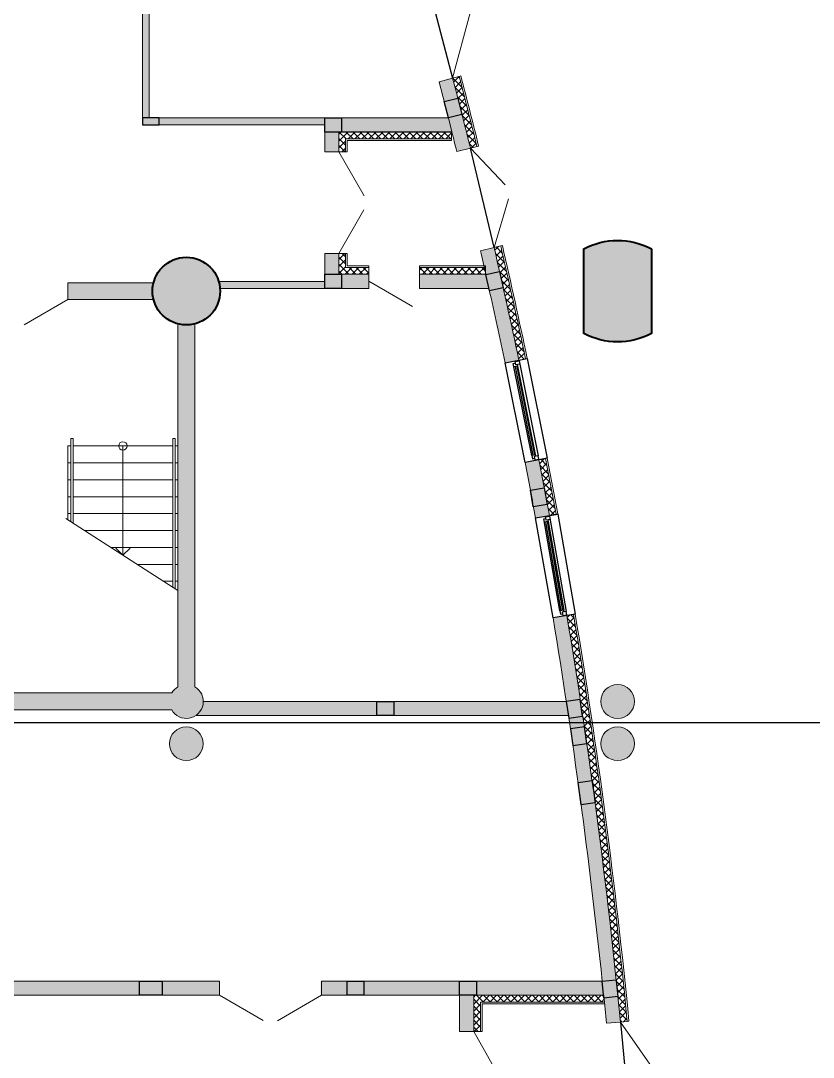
# Model space of a CAD drawing. Header units: millimetres. Extents: x 72919 to 485785, y -53256 to 338519.
# Drawn here: x 392863 to 406921, y 163506 to 181885 of the extents above; entities that cross this region are included whole.
import ezdxf

# ---------------------------------------------------------------- set-up
doc = ezdxf.new("R2010")
doc.units = ezdxf.units.MM
for name, color, linetype, lineweight in [('door', 177, 'Continuous', 9), ('gr', 251, 'Continuous', 40), ('stairs', 4, 'Continuous', 5), ('wall', 5, 'Continuous', 40)]:
    doc.layers.add(name, color=color, linetype=linetype, lineweight=lineweight)

# ---------------------------------------------------------------- blocks, each defined once
blk = doc.blocks.new('цуа323')
at = {"color": 0, "lineweight": 18}
for p, q in [((74877, 1494945), (75037, 1494945)), ((75077, 1494945), (75127, 1494945)), ((74409, 1494645), (75037, 1494645)), ((75077, 1494645), (75127, 1494645)), ((74152, 1492545), (74152, 1494482)), ((73942, 1494345), (75037, 1494345)), ((75077, 1494345), (75127, 1494345)), ((73474, 1494045), (75037, 1494045)), ((75077, 1494045), (75127, 1494045)), ((73176, 1493745), (73226, 1493745)), ((73266, 1493745), (75037, 1493745)), ((75077, 1493745), (75127, 1493745)), ((73176, 1493445), (73226, 1493445)), ((73266, 1493445), (75037, 1493445)), ((75077, 1493445), (75127, 1493445)), ((73176, 1493145), (73226, 1493145)), ((73266, 1493145), (75037, 1493145)), ((75077, 1493145), (75127, 1493145)), ((73176, 1492845), (73226, 1492845)), ((73266, 1492845), (75037, 1492845)), ((75077, 1492845), (75127, 1492845)), ((73176, 1492545), (73226, 1492545)), ((73266, 1492545), (75037, 1492545)), ((75077, 1492545), (75127, 1492545))]:
    blk.add_line(p, q, dxfattribs=at)
at = {"color": 0}
for q in [(74024, 1494355), (74279, 1494355)]:
    blk.add_line((74152, 1494482), q, dxfattribs=at)
at = {"color": 0, "lineweight": 18, "ltscale": 3000}
blk.add_lwpolyline([(73139, 1493829), (75127, 1495105)], dxfattribs=at)
at = {"color": 0, "ltscale": 100000}
for points in [[(75037, 1495047), (75037, 1492415), (75077, 1492415), (75077, 1495073)], [(73176, 1492545), (73176, 1493854)], [(73226, 1493886), (73226, 1492415), (73266, 1492415), (73266, 1493911)], [(73266, 1492415), (73226, 1492415)]]:
    blk.add_lwpolyline(points, dxfattribs=at)
at = {"color": 0, "lineweight": 18}
blk.add_circle((74152, 1492545), 75.5, dxfattribs=at)
blk = doc.blocks.new('Пилон 1')
at = {"layer": 'wall', "lineweight": 9, "ltscale": 400, "true_color": 0x000000}
h = blk.add_hatch(color=18, dxfattribs=at)
h.dxf.hatch_style = 1
edge = h.paths.add_edge_path()
edge.add_line((600, -750), (600, 750))
edge.add_arc((0, -375), 1275, 61.9275, 118.0725)
edge.add_line((-600, 750), (-600, -750))
edge.add_arc((0, 375), 1275, 241.9275, 298.0725)
at = {"layer": 'wall', "color": 0, "ltscale": 400}
blk.add_lwpolyline([(600, -750), (600, 750, 0.25), (-600, 750), (-600, -750, 0.25), (600, -750)], format="xyb", dxfattribs=at)
blk = doc.blocks.new('Колонна ∅1200')
at = {"lineweight": 9, "ltscale": 400, "true_color": 0x000000}
h = blk.add_hatch(color=18, dxfattribs=at)
h.dxf.hatch_style = 1
edge = h.paths.add_edge_path()
edge.add_arc((0, 0), 600, 0, 360)
at = {"color": 18, "ltscale": 400, "true_color": 0x000000}
blk.add_circle((0, 0), 600, dxfattribs=at)
blk = doc.blocks.new('Откосы  по обваловке')
at = {"layer": 'gr', "lineweight": 18, "flags": 128}
blk.add_lwpolyline([(35126.223, 32719.976), (35157.835, 32730.313, 0.175307), (35200.105, 32763.33), (35201.249, 32765.21)], format="xyb", dxfattribs=at)

msp = doc.modelspace()

# ---------------------------------------------------------------- hatches: boundary and pattern name
at = {"ltscale": 500, "true_color": 0x000000}
h = msp.add_hatch(color=18, dxfattribs=at)
h.dxf.hatch_style = 1
h.paths.add_polyline_path([(400690.10735, 180224.33317), (400448.21511, 180161.19132), (400372.44414, 180451.46491), (400614.33638, 180514.60676)])
h = msp.add_hatch(color=18, dxfattribs=at)
h.dxf.hatch_style = 1
h.paths.add_polyline_path([(395320.78058, 180041.19107), (395320.78058, 180166.19107), (395020.78058, 180166.19107), (395020.78058, 180041.19107)])
h = msp.add_hatch(color=18, dxfattribs=at)
h.dxf.hatch_style = 1
h.paths.add_polyline_path([(398255.60745, 179911.19357), (398255.60745, 180161.19107), (398555.60745, 180161.19107), (398555.60745, 179911.19357)])
h = msp.add_hatch(color=18, dxfattribs=at)
h.dxf.hatch_style = 1
h.paths.add_polyline_path([(398255.60745, 177138.56036), (398255.60745, 177388.55786), (398555.60745, 177388.55786), (398555.60745, 177138.56036)])
h = msp.add_hatch(color=18, dxfattribs=at)
h.dxf.hatch_style = 1
h.paths.add_polyline_path([(401419.85633, 177146.99665), (401175.41709, 177094.57327), (401112.5084, 177387.90328), (401356.94764, 177440.32667)])
h = msp.add_hatch(color=18, dxfattribs=at)
h.dxf.hatch_style = 1
h.paths.add_polyline_path([(402201.05798, 173307.71238), (401954.67401, 173265.3604), (401903.85112, 173561.02412), (402150.23509, 173603.3761)])
h = msp.add_hatch(color=18, dxfattribs=at)
h.dxf.hatch_style = 1
edge = h.paths.add_edge_path()
edge.add_arc((403450.43379, 169814.99944), 300, 9, 369)
h = msp.add_hatch(color=18, dxfattribs=at)
h.dxf.hatch_style = 1
h.paths.add_polyline_path([(402583.13961, 169518.04134), (402830.32089, 169553.5336), (402787.68181, 169850.48799), (402540.50053, 169814.99573)])
h = msp.add_hatch(color=18, dxfattribs=at)
h.dxf.hatch_style = 1
h.paths.add_polyline_path([(399481.16377, 169814.90074), (399481.16377, 169564.90324), (399181.16377, 169564.90324), (399181.16377, 169814.90074)])
h = msp.add_hatch(color=18, dxfattribs=at)
h.dxf.hatch_style = 1
edge = h.paths.add_edge_path()
edge.add_arc((395800.43379, 169064.99944), 300, 9, 369)
h = msp.add_hatch(color=18, dxfattribs=at)
h.dxf.hatch_style = 1
h.paths.add_polyline_path([(402656.4628, 169032.60391), (402903.64408, 169068.09617), (402861.005, 169365.05056), (402613.82372, 169329.55829)])
h = msp.add_hatch(color=18, dxfattribs=at)
h.dxf.hatch_style = 1
edge = h.paths.add_edge_path()
edge.add_arc((403450.43379, 169064.99944), 300, 9, 369)
h = msp.add_hatch(color=18, dxfattribs=at)
h.dxf.hatch_style = 1
h.paths.add_polyline_path([(402996.87931, 168411.20888), (403050.87893, 168014.87059), (402803.1675, 167981.12083), (402749.16788, 168377.45912)])
h = msp.add_hatch(color=18, dxfattribs=at)
h.dxf.hatch_style = 1
h.paths.add_polyline_path([(403177.49924, 164855.08292), (403426.12883, 164881.19951), (403457.46904, 164582.84101), (403208.83945, 164556.72443)])
h = msp.add_hatch(color=18, dxfattribs=at)
h.dxf.hatch_style = 1
h.paths.add_polyline_path([(394970.75426, 164855.51582), (395370.75426, 164855.51582), (395370.75426, 164605.51582), (394970.70584, 164605.51582)])
h = msp.add_hatch(color=18, dxfattribs=at)
h.dxf.hatch_style = 1
h.paths.add_polyline_path([(398950.75426, 164855.51457), (398950.75426, 164605.51707), (398650.75426, 164605.51707), (398650.75426, 164855.51457)])
h = msp.add_hatch(color=18, dxfattribs=at)
h.dxf.hatch_style = 1
h.paths.add_polyline_path([(400948.249, 164855.51457), (400948.249, 164605.51707), (400648.249, 164605.51707), (400648.249, 164855.51457)])
at = {"layer": 'wall', "lineweight": 18, "ltscale": 0.007407, "true_color": 0x000000}
h = msp.add_hatch(color=18, dxfattribs=at)
h.dxf.hatch_style = 1
h.paths.add_polyline_path([(395141.64963, 183431.4764), (395141.64963, 180162.40306), (395020.77925, 180162.30211), (395020.77925, 183431.37545)])
h = msp.add_hatch(color=18, dxfattribs=at)
h.dxf.hatch_style = 1
edge = h.paths.add_edge_path()
edge.add_line((400283.29253, 180803.53625), (400525.24726, 180866.44816))
edge.add_line((400525.24726, 180866.44816), (400682.6145, 180246.24523))
edge.add_line((400682.6145, 180246.24523), (400839.98174, 179626.0423))
edge.add_line((400839.98174, 179626.0423), (400596.80219, 179568.00737))
edge.add_arc((295410.43379, 153534.99944), 108360, 13.9010334378, 14.5750316749)
edge = h.paths.add_edge_path()
edge.add_line((401016.95747, 177807.44793), (401260.13707, 177865.48243))
edge.add_arc((295411.02773, 153535.12716), 108609.39248, 11.865111288, 12.9450836745, ccw=False)
edge.add_line((401699.9117, 175866.12087), (401454.82713, 175816.74622))
edge.add_arc((295410.43386, 153534.99946), 108359.99993, 11.8662082204, 12.9439776376)
h.paths.add_polyline_path([(401810.31236, 174052.19805), (402055.79012, 174099.53378), (402241.40093, 173112.44969), (401995.12248, 173069.4238)])
edge = h.paths.add_edge_path()
edge.add_line((402304.89816, 171296.27998), (402551.17661, 171339.30586))
edge.add_arc((295415.05038, 153535.68871), 108605.33287, 5.5984532272, 9.4350521882, ccw=False)
edge.add_line((403502.3395, 164130.79407), (403253.37946, 164108.01551))
edge.add_arc((295410.43379, 153534.99944), 108360, 5.5994331421, 9.433916225)
h = msp.add_hatch(color=18, dxfattribs=at)
h.dxf.hatch_style = 1
h.paths.add_polyline_path([(398255.65793, 180040.32202), (395021.9904, 180040.32202), (395021.88945, 180161.1924), (398255.55698, 180161.1924)])
h = msp.add_hatch(color=18, dxfattribs=at)
h.dxf.hatch_style = 1
h.paths.add_polyline_path([(400448.21511, 180161.19132), (400511.02809, 179912.16123), (398505.60745, 179912.16123), (398505.60745, 179560.02521), (398255.60745, 179560.02521), (398255.60745, 180161.19107)])
h = msp.add_hatch(color=18, dxfattribs=at)
h.dxf.hatch_style = 1
h.paths.add_polyline_path([(398255.60745, 177759.0444), (398505.60745, 177759.0444), (398505.60745, 177389.0052), (398255.60745, 177389.0052)])
h = msp.add_hatch(color=18, dxfattribs=at)
h.dxf.hatch_style = 1
edge = h.paths.add_edge_path()
edge.add_line((393701.33709, 176940.0001), (393701.33709, 177240.0001))
edge.add_line((393701.33709, 177240.0001), (395220.38975, 177240.0001))
edge.add_arc((395801.33709, 177089.99944), 600, -75.522475044, 165.522423555, ccw=False)
edge.add_line((395951.33722, 176509.05198), (395951.33863, 170074.80829))
edge.add_arc((395801.33869, 169815.00063), 300, -149.999987979, 60.00001296, ccw=False)
edge.add_line((395541.5311, 169665.00058), (391301.33709, 169665.0007))
edge.add_line((391301.33709, 169665.0007), (391301.33709, 173640.0001))
edge.add_line((391301.33709, 173640.0001), (391601.33709, 173640.0001))
edge.add_line((391601.33709, 173640.0001), (391601.33709, 169964.99975))
edge.add_line((391601.33709, 169964.99975), (395541.53104, 169965.00058))
edge.add_arc((395801.33869, 169815.00063), 300, 120.000012295, 150.000012021, ccw=False)
edge.add_line((395651.33864, 170074.80822), (395651.33721, 176509.05191))
edge.add_arc((395801.33709, 177089.99944), 600, 194.477447927, 255.522500315, ccw=False)
edge.add_line((395220.38942, 176940.0001), (393701.33709, 176940.0001))
h = msp.add_hatch(color=18, dxfattribs=at)
h.dxf.hatch_style = 1
h.paths.add_polyline_path([(396374.01234, 177266.08932), (396399.36872, 177138.56036), (399035.30403, 177138.38103), (399035.30403, 177389.0052), (398255.60745, 177389.0052), (398255.60745, 177263.56036)])
h = msp.add_hatch(color=18, dxfattribs=at)
h.dxf.hatch_style = 1
h.paths.add_polyline_path([(399935.30403, 177389.98467), (401112.03869, 177389.98467), (401168.61616, 177137.89037), (399935.24612, 177138.17404)])
h = msp.add_hatch(color=18, dxfattribs=at)
h.dxf.hatch_style = 1
edge = h.paths.add_edge_path()
edge.add_arc((395801.33869, 169815.00063), 300, 303.522779872, 359.980921557)
edge.add_line((396101.33868, 169814.90074), (399141.16378, 169814.90074))
edge.add_line((399141.16378, 169814.90074), (399141.16378, 169814.99944))
edge.add_line((399141.16378, 169814.99944), (399521.16378, 169814.99944))
edge.add_line((399521.16378, 169814.99944), (399521.16378, 169814.90074))
edge.add_line((399521.16378, 169814.90074), (402540.50053, 169814.99944))
edge.add_line((402540.50053, 169814.99944), (402578.20816, 169564.90074))
edge.add_line((402578.20816, 169564.90074), (399521.16378, 169564.90074))
edge.add_line((399521.16378, 169564.90074), (399141.16378, 169564.90074))
edge.add_line((399141.16378, 169564.90074), (399141.16378, 169564.90074))
edge.add_line((399141.16378, 169564.90074), (395967.01924, 169564.90074))
h = msp.add_hatch(color=18, dxfattribs=at)
h.dxf.hatch_style = 1
h.paths.add_polyline_path([(396390.75426, 164855.51582), (388025.48125, 164855.51582), (388025.48125, 164605.51582), (396390.75426, 164605.51582)])
h = msp.add_hatch(color=18, dxfattribs=at)
h.dxf.hatch_style = 1
h.paths.add_polyline_path([(403177.47656, 164855.51582), (398184.75426, 164855.51582), (398184.75426, 164605.51582), (403203.445, 164605.51582)])
h = msp.add_hatch(color=18, dxfattribs=at)
h.dxf.hatch_style = 1
h.paths.add_polyline_path([(400898.24857, 164605.56629), (400898.249, 163961.21158), (400648.24987, 163961.11063), (400648.24943, 164605.46534)])

# ---------------------------------------------------------------- linework, layer by layer
at = {"color": 18, "ltscale": 500, "true_color": 0x000000}
for p, q in [((401927.80582, 174177.87736), (401611.81895, 175746.36462)), ((401631.42504, 175750.31446), (401947.41191, 174181.82719)), ((401660.83418, 175756.23921), (401976.82105, 174187.75194)), ((402002.35189, 174162.29264), (401674.51551, 175789.59818)), ((401701.87819, 175856.31613), (402041.56407, 174170.19232)), ((402425.59959, 171418.88163), (402139.91757, 173054.11427)), ((402169.94503, 172998.45143), (402445.30118, 171422.32358)), ((402199.49743, 173003.61436), (402474.85358, 171427.48651)), ((402219.19902, 173007.05631), (402494.55518, 171430.92846)), ((402243.11344, 173102.5974), (402539.1213, 171408.25997))]:
    msp.add_line(p, q, dxfattribs=at)
for points in [[(415650.43379, 180914.99944, 0.4142135624), (336810.43379, 259754.99944), (221610.43379, 259754.99944, 0.4142135624), (142770.43379, 180914.99944), (142770.43379, 104414.99944, 0.4142135624), (221610.43379, 25574.99944), (336810.43379, 25574.99944, 0.4142135624), (415650.43379, 104414.99944)], [(414950.43379, 180914.99944, 0.4142135624), (336810.43379, 259054.99944), (221610.43379, 259054.99944, 0.4142135624), (143470.43379, 180914.99944), (143470.43379, 104414.99944, 0.4142135624), (221610.43379, 26274.99944), (336810.43379, 26274.99944, 0.4142135624), (414950.43379, 104414.99944)]]:
    msp.add_lwpolyline(points, format="xyb", close=True, dxfattribs=at)
msp.add_lwpolyline([(414950.43379, 180914.99944, 0.1839071549), (395168.47746, 232878.43215, 0.1839071549)], format="xyb", dxfattribs=at)
for points in [[(400213.86879, 182037.14166), (400524.89599, 180867.79907)], [(401260.13858, 177865.47613), (400839.98185, 179626.04188)], [(401680.44027, 175760.18904), (401611.81895, 175746.36462), (401599.96944, 175805.18289), (401639.18162, 175813.08256)], [(401713.72769, 175797.49785), (401645.10638, 175783.67343), (401633.25687, 175842.4917), (401701.87819, 175856.31613)], [(401996.42714, 174191.70178), (401927.80582, 174177.87736), (401939.65533, 174119.05908), (401978.86751, 174126.95875)], [(402139.91757, 173054.11427), (402179.32077, 173060.99818)], [(402214.0361, 173036.60871), (402219.19902, 173007.05631), (402150.24343, 172995.00948)], [(402253.43929, 173043.49261), (402184.4837, 173031.44578), (402174.15784, 173090.55057), (402243.11344, 173102.5974)], [(402499.71811, 171401.37607), (402494.55518, 171430.92846), (402425.59959, 171418.88163), (402435.92544, 171359.77684), (402475.32864, 171366.66074)], [(342646.86353, 169439.99944), (416850.70066, 169439.99944)], [(403502.32274, 164131.0196), (403613.6608, 162926.15288)]]:
    msp.add_lwpolyline(points, dxfattribs=at)
for points in [[(400690.10735, 180224.33317), (400448.21511, 180161.19132), (400372.44414, 180451.46491), (400614.33638, 180514.60676)], [(395320.78058, 180041.19107), (395320.78058, 180161.19107), (395020.78058, 180161.19107), (395020.78058, 180041.19107)], [(398255.60745, 179911.19357), (398255.60745, 180161.19107), (398555.60745, 180161.19107), (398555.60745, 179911.19357)], [(398255.60745, 177138.56036), (398255.60745, 177388.55786), (398555.60745, 177388.55786), (398555.60745, 177138.56036)], [(401419.85633, 177146.99665), (401175.41709, 177094.57327), (401112.5084, 177387.90328), (401356.94764, 177440.32667)], [(401454.82713, 175816.74622), (401846.94895, 175895.74294), (402202.43418, 174131.19477), (401810.31236, 174052.19805)], [(402053.41358, 174111.37404), (402041.56407, 174170.19232), (401972.94275, 174156.36789), (401984.79226, 174097.54962)], [(402201.05798, 173307.71238), (401954.67401, 173265.3604), (401903.85112, 173561.02412), (402150.23509, 173603.3761)], [(401995.12248, 173069.4238), (402389.15445, 173138.26284), (402698.93012, 171365.11902), (402304.89816, 171296.27998)], [(402549.44716, 171349.15518), (402539.1213, 171408.25997), (402470.16571, 171396.21314), (402480.49157, 171337.10834)], [(402583.13961, 169518.04134), (402830.32089, 169553.5336), (402787.68181, 169850.48799), (402540.50053, 169814.99573)], [(399481.16377, 169814.90074), (399481.16377, 169564.90324), (399181.16377, 169564.90324), (399181.16377, 169814.90074)], [(402656.4628, 169032.60391), (402903.64408, 169068.09617), (402861.005, 169365.05056), (402613.82372, 169329.55829)], [(402996.87931, 168411.20888), (403050.87893, 168014.87059), (402803.1675, 167981.12083), (402749.16788, 168377.45912)], [(403177.49924, 164855.08292), (403426.12883, 164881.19951), (403457.46904, 164582.84101), (403208.83945, 164556.72443)], [(394970.75426, 164855.51582), (395370.75426, 164855.51582), (395370.75426, 164605.51582), (394970.70584, 164605.51582)], [(398950.75426, 164855.51457), (398950.75426, 164605.51707), (398650.75426, 164605.51707), (398650.75426, 164855.51457)], [(400948.249, 164855.51457), (400948.249, 164605.51707), (400648.249, 164605.51707), (400648.249, 164855.51457)]]:
    msp.add_lwpolyline(points, close=True, dxfattribs=at)
at = {"layer": 'door', "linetype": 'ByBlock', "ltscale": 100}
for p, q in [((400524.89599, 180867.79907), (400837.60393, 182026.33856)), ((400839.98185, 179626.04188), (401458.61741, 178972.36763)), ((398505.60745, 179560.02521), (398956.50876, 178779.04121)), ((401516.91785, 178728.07369), (401260.13712, 177865.48244)), ((398951.27547, 178531.93314), (398505.60745, 177760.01352)), ((393701.33709, 176940.0001), (392921.91422, 176490.0001)), ((397162.67389, 164159.8478), (396390.75426, 164605.51582)), ((398200.76595, 164605.51582), (397419.78196, 164154.61451)), ((403502.32274, 164131.0196), (404190.61446, 163148.03715)), ((400898.249, 163959.99944), (401489.93482, 162916.01291))]:
    msp.add_line(p, q, dxfattribs=at)
at = {"layer": 'door', "ltscale": 100}
msp.add_line((399035.30403, 177269.0052), (399813.02411, 176816.06869), dxfattribs=at)
at = {"layer": 'wall', "color": 18, "lineweight": 18, "ltscale": 0.007407, "true_color": 0x000000, "extrusion": (0, 1, 0)}
for p, q in [((398655.60745, 179560.02521), (398505.60745, 179560.02521)), ((403215.7017, 164485.51582), (401018.249, 164485.51582)), ((401048.249, 163959.99944), (400898.249, 163959.99944))]:
    msp.add_line(p, q, dxfattribs=at)
at = {"layer": 'wall', "color": 18, "lineweight": 18, "ltscale": 0.007407, "true_color": 0x000000}
for p, q in [((398255.60745, 177759.0444), (398255.60745, 177138.56036)), ((398505.60745, 177759.0444), (398255.60745, 177759.0444)), ((398505.60745, 177759.0444), (398505.60745, 177389.0052)), ((402055.39693, 174101.5727), (401810.31236, 174052.19805)), ((402241.40093, 173112.44968), (401995.12248, 173069.4238)), ((396390.75426, 164855.51582), (396390.75426, 164605.51582)), ((395610.621, 164605.51582), (391820.17135, 164605.51582)), ((396390.75426, 164605.51582), (395610.621, 164605.51582)), ((401048.249, 164455.51582), (403218.74479, 164455.51582))]:
    msp.add_line(p, q, dxfattribs=at)
at = {"layer": 'wall', "color": 18, "lineweight": 18, "ltscale": 0.007407, "true_color": 0x000000, "extrusion": (0.999998, -0.001756, 0)}
msp.add_line((399935.56745, 177539.98444), (399935.30403, 177389.98467), dxfattribs=at)
at = {"layer": 'wall', "color": 18, "lineweight": 18, "ltscale": 0.007407, "true_color": 0x000000, "extrusion": (-0.707107, -0.707107, 0)}
for p, q in [((398560.97478, 177389.0052), (398505.60745, 177444.37252)), ((401018.249, 164166.03023), (400898.249, 164286.03023)), ((401018.249, 164042.28655), (400898.249, 164162.28655)), ((400976.79242, 163959.99944), (400898.249, 164038.54286))]:
    msp.add_line(p, q, dxfattribs=at)
at = {"layer": 'wall', "color": 18, "lineweight": 18, "ltscale": 0.007407, "true_color": 0x000000, "extrusion": (1, 0, 0)}
msp.add_line((399035.30403, 177539.0052), (399035.30403, 177389.0052), dxfattribs=at)
at = {"layer": 'wall', "color": 18, "lineweight": 18, "ltscale": 0.007407, "true_color": 0x000000, "extrusion": (0.707107, -0.707107, 0)}
msp.add_line((403161.98492, 164485.51582), (403210.73835, 164534.26925), dxfattribs=at)
at = {"layer": 'wall', "color": 18, "lineweight": 18, "ltscale": 0.007407, "true_color": 0x000000, "extrusion": (0.707107, 0.707107, 0)}
msp.add_line((403206.42381, 164576.47285), (403177.38084, 164605.51582), dxfattribs=at)
at = {"layer": 'wall', "color": 18, "lineweight": 18, "ltscale": 0.007407, "true_color": 0x000000}
for points in [[(395020.78045, 183431.42593), (395020.78045, 181644.50558), (395020.78058, 180041.19107), (398255.60745, 180041.19107)], [(395140.78045, 183431.42593), (395140.78045, 181644.50558), (395140.78057, 180161.19107), (398255.60745, 180161.19107)], [(400593.5546, 180602.38219), (400692.08497, 180700.91256)], [(400776.81447, 180370.40035), (400610.40761, 180536.80721)], [(400644.0509, 180405.39112), (400742.69037, 180504.03059)], [(400669.18158, 180306.77811), (400767.87587, 180405.4724)], [(400694.23378, 180208.08662), (400792.98306, 180306.83591)], [(400448.21511, 180161.19132), (398255.60745, 180161.19109), (398255.60745, 179560.02521), (398505.60745, 179560.02521), (398505.60745, 179911.19112), (400511.27156, 179911.19133)], [(400768.91814, 179911.53993), (400867.8335, 180010.45529)], [(398505.60745, 179751.87191), (398664.92668, 179911.19113)], [(398625.60745, 179675.50257), (398505.60745, 179795.50257)], [(398505.60745, 179628.12823), (398625.60745, 179748.12823)], [(400505.60747, 179791.19133), (398625.60745, 179791.19113)], [(398655.60745, 179761.19113), (400505.60747, 179761.19133)], [(399004.8936, 179791.19117), (398884.89362, 179911.19116)], [(399623.61197, 179791.19123), (399503.61199, 179911.19122)], [(400242.33034, 179791.1913), (400122.33035, 179911.19129)], [(400505.60745, 179911.19133), (400505.60747, 179791.19133)], [(400505.60747, 179761.19133), (400505.60747, 179791.19133)], [(400942.99684, 179709.24323), (400778.3322, 179873.90788)], [(400596.80219, 179568.00737), (400839.98185, 179626.04188)], [(400890.0612, 179638.43519), (400819.39114, 179709.10525)], [(400839.98185, 179626.04188), (400985.58937, 179662.07587)], [(400859.47526, 179630.86598), (400941.97444, 179713.36516)], [(398625.60745, 177698.60358), (398565.16664, 177759.0444)], [(398655.60745, 177539.0052), (398655.60745, 177759.0444)], [(401407.45796, 177759.85787), (401294.04042, 177873.27541)], [(401294.6375, 177714.89818), (401394.82167, 177815.08234)], [(401406.32491, 177899.08499), (401377.08735, 177892.36448)], [(398625.60745, 177571.8599), (398505.60745, 177694.8599)], [(398595.16296, 177478.56071), (398505.60745, 177568.11621)], [(401107.18004, 177537.91287), (399935.56745, 177539.98444)], [(401317.60132, 177614.11831), (401417.84536, 177714.36235)], [(401480.11667, 177439.71179), (401321.09895, 177598.72951)], [(398505.60745, 177400.74187), (398625.60745, 177520.74187)], [(398505.60745, 177389.0052), (399035.30403, 177389.0052), (399035.30403, 177138.38103)], [(398617.61447, 177389.0052), (398737.61447, 177509.0052)], [(398808.46215, 177389.0052), (398688.46215, 177509.0052)], [(398741.35816, 177389.0052), (398861.35816, 177509.0052)], [(398865.10185, 177389.0052), (398993.10185, 177509.0052)], [(399935.30403, 177389.98467), (399935.24612, 177138.17404)], [(399935.30403, 177389.98467), (401112.5084, 177387.90328)], [(399935.30403, 177389.98467), (401112.03869, 177389.98467)], [(400053.12646, 177389.77776), (399935.51022, 177507.394)], [(401107.12736, 177507.91292), (399935.51477, 177509.98449)], [(400293.04922, 177389.34237), (400172.83793, 177509.55366)], [(400417.0106, 177389.12468), (400296.79931, 177509.33597)], [(400540.97198, 177388.90698), (400420.76069, 177509.11828)], [(400664.93336, 177388.68929), (400544.72207, 177508.90058)], [(400788.89475, 177388.47159), (400668.68345, 177508.68289)], [(400912.85613, 177388.2539), (400792.64483, 177508.46519)], [(401036.81751, 177388.03621), (400916.60621, 177508.2475)], [(400967.89656, 177388.15724), (401087.68638, 177507.94706)], [(401091.42332, 177387.94031), (401106.94393, 177403.46092)], [(398255.60745, 177263.56036), (396375.68594, 177263.56036)], [(401431.18378, 177108.98234), (401531.73023, 177209.52879)], [(398255.60745, 177138.56036), (396399.36872, 177138.56036)], [(398255.60745, 177138.56036), (399035.30403, 177138.38103)], [(399935.24612, 177138.17404), (401168.61616, 177137.89037)], [(401476.03689, 176906.34808), (401576.70572, 177007.0169)], [(401498.33859, 176804.90608), (401599.0689, 176905.6364)], [(401520.55683, 176703.38064), (401621.34885, 176804.17266)], [(401690.33338, 176487.03296), (401533.54329, 176643.82305)], [(401564.74237, 176500.0788), (401665.65839, 176600.99483)], [(401724.26157, 176329.36109), (401567.83252, 176485.79013)], [(401608.59226, 176296.44132), (401709.63313, 176397.4822)], [(401791.18787, 176014.94741), (401635.47247, 176170.66281)], [(401652.10527, 176092.46696), (401753.27182, 176193.63351)], [(401796.06846, 175886.32313), (401668.82748, 176013.56411)], [(402202.68304, 174129.97695), (402173.22582, 174124.2961)], [(402108.14465, 173826.14523), (402210.75107, 173928.75165)], [(402255.15432, 173694.82565), (402104.45783, 173845.52215)], [(402127.87312, 173722.13002), (402230.54758, 173824.80448)], [(402283.79404, 173542.44225), (402133.41268, 173692.82361)], [(402147.51322, 173618.02643), (402250.25595, 173720.76916)], [(402312.15757, 173390.33503), (402162.08908, 173540.40353)], [(402167.06477, 173513.83429), (402269.876, 173616.64552)], [(402340.24663, 173238.50229), (402190.48875, 173388.26017)], [(402326.88927, 173128.11596), (402218.61343, 173236.3918)], [(402359.43533, 173134.08023), (402388.94393, 173139.48787)], [(402669.55327, 171358.97731), (402551.17661, 171339.30586)], [(402699.14744, 171363.89518), (402669.55327, 171358.97731)], [(402609.26008, 170986.18112), (402713.78854, 171090.70958)], [(402626.53771, 170879.71506), (402731.14089, 170984.31824)], [(402777.33881, 170697.76743), (402632.54095, 170842.5653)], [(402643.72187, 170773.15554), (402748.40004, 170877.83371)], [(402892.00561, 169964.3822), (402748.56066, 170107.82715)], [(396101.33868, 169814.90074), (399141.16378, 169814.90074), (399521.16378, 169814.90074), (402540.51553, 169814.90074)], [(402578.20816, 169564.90074), (399521.16378, 169564.90074), (399141.16378, 169564.90074), (395967.01924, 169564.90074)], [(402890.12933, 169163.4077), (402995.96476, 169269.24313)], [(402936.81998, 168838.86729), (403042.8944, 168944.94171)], [(388275.48125, 168792.76418), (388275.48125, 164855.51582), (391820.17135, 164855.51582), (392200.17135, 164855.51582), (395610.621, 164855.51582), (395990.621, 164855.51582), (396390.75426, 164855.51582)], [(403083.40508, 168659.28955), (402942.28676, 168800.40787)], [(403103.51327, 168515.43767), (402962.64528, 168656.30566)], [(403162.47967, 168085.24021), (403022.35325, 168225.36663)], [(403027.56356, 168187.14874), (403134.12381, 168293.70899)], [(403042.34294, 168078.18444), (403148.9852, 168184.8267)], [(403181.68637, 167942.28983), (403041.80405, 168082.17215)], [(403057.02329, 167969.1211), (403163.74784, 168075.84566)], [(403200.67062, 167799.56189), (403061.0309, 167939.20161)], [(403071.60435, 167859.95848), (403178.41151, 167966.76564)], [(403237.97642, 167514.76872), (403098.81739, 167653.92775)], [(403114.74958, 167531.87264), (403221.80637, 167638.92943)], [(403256.30023, 167372.70122), (403117.37933, 167511.62213)], [(403274.40614, 167230.85162), (403135.72191, 167369.53585)], [(403143.01241, 167312.6481), (403250.23715, 167419.87284)], [(403292.29527, 167089.21881), (403153.84626, 167227.66782)], [(403309.9687, 166947.80169), (403171.75349, 167086.0169)], [(403327.42753, 166806.59917), (403189.44471, 166944.582)], [(403344.67284, 166665.61017), (403206.92099, 166803.36203)], [(403238.74826, 166542.17814), (403346.57067, 166650.00055)], [(403395.13825, 166243.91371), (403258.07103, 166380.98093)], [(403265.18363, 166321.12614), (403373.17967, 166429.12218)], [(403411.54003, 166103.76824), (403274.69831, 166240.60996)], [(403291.2075, 166099.66264), (403399.37847, 166207.83361)], [(403304.0645, 165988.77596), (403412.32342, 166097.03487)], [(403354.45369, 165544.19039), (403463.06773, 165652.80443)], [(403379.02139, 165321.27072), (403487.815, 165430.06433)], [(403505.61208, 165267.23407), (403370.09562, 165402.75053)], [(403391.14761, 165209.65325), (403500.03152, 165318.53716)], [(403415.08348, 164986.10175), (403524.14901, 165095.16728)], [(400648.249, 164605.51582), (398200.75426, 164605.51582), (398200.75426, 164855.51582), (403177.47656, 164855.51582)], [(403450.19187, 164649.97908), (403559.53242, 164759.31963)], [(400898.249, 164605.51582), (400898.249, 163959.99944), (400648.249, 163959.99944), (400648.249, 164605.51582)], [(400898.249, 164449.16626), (401054.59856, 164605.51582)], [(403203.445, 164605.51582), (400898.249, 164605.51582)], [(401018.249, 164413.51761), (400898.249, 164533.51761)], [(401069.99448, 164485.51582), (400949.99448, 164605.51582)], [(401058.34224, 164485.51582), (401178.34224, 164605.51582)], [(401193.73817, 164485.51582), (401073.73817, 164605.51582)], [(401182.08593, 164485.51582), (401302.08593, 164605.51582)], [(401317.48185, 164485.51582), (401197.48185, 164605.51582)], [(401305.82962, 164485.51582), (401425.82962, 164605.51582)], [(401441.22554, 164485.51582), (401321.22554, 164605.51582)], [(401429.5733, 164485.51582), (401549.5733, 164605.51582)], [(401553.31699, 164485.51582), (401673.31699, 164605.51582)], [(401688.71291, 164485.51582), (401568.71291, 164605.51582)], [(401677.06068, 164485.51582), (401797.06068, 164605.51582)], [(401812.4566, 164485.51582), (401692.4566, 164605.51582)], [(401800.80436, 164485.51582), (401920.80436, 164605.51582)], [(401936.20029, 164485.51582), (401816.20029, 164605.51582)], [(401924.54805, 164485.51582), (402044.54805, 164605.51582)], [(402059.94397, 164485.51582), (401939.94397, 164605.51582)], [(402048.29174, 164485.51582), (402168.29174, 164605.51582)], [(402172.03542, 164485.51582), (402292.03542, 164605.51582)], [(402307.43135, 164485.51582), (402187.43135, 164605.51582)], [(402295.77911, 164485.51582), (402415.77911, 164605.51582)], [(402431.17503, 164485.51582), (402311.17503, 164605.51582)], [(402419.5228, 164485.51582), (402539.5228, 164605.51582)], [(402554.91872, 164485.51582), (402434.91872, 164605.51582)], [(402543.26648, 164485.51582), (402663.26648, 164605.51582)], [(402678.66241, 164485.51582), (402558.66241, 164605.51582)], [(402667.01017, 164485.51582), (402787.01017, 164605.51582)], [(402790.75386, 164485.51582), (402910.75386, 164605.51582)], [(402926.14978, 164485.51582), (402806.14978, 164605.51582)], [(402914.49754, 164485.51582), (403034.49754, 164605.51582)], [(403049.89347, 164485.51582), (402929.89347, 164605.51582)], [(403038.24123, 164485.51582), (403158.24123, 164605.51582)], [(403173.63715, 164485.51582), (403053.63715, 164605.51582)], [(403592.40007, 164437.98396), (403458.16326, 164572.22077)], [(403461.68149, 164537.72501), (403571.11441, 164647.15794)], [(403473.06406, 164425.3639), (403582.58971, 164534.88955)], [(400898.249, 164325.42257), (401018.249, 164445.42257)], [(401018.249, 164289.77392), (400898.249, 164409.77392)], [(400898.249, 164201.67889), (401018.249, 164321.67889)], [(401018.249, 164485.51582), (401018.249, 163959.99944)], [(403606.17103, 164300.46931), (403472.14324, 164434.4971)], [(400898.249, 164077.9352), (401018.249, 164197.9352)], [(400904.05693, 163959.99944), (401018.249, 164074.19151)]]:
    msp.add_lwpolyline(points, dxfattribs=at)
for points in [[(400839.98185, 179626.04188, 0.0029488998), (400524.89599, 180867.79907), (400283.29253, 180803.53625, -0.0015300402)], [(400283.29253, 180803.53625, -0.0015300402), (400448.21511, 180161.19132, -0.0015300402)], [(400511.27156, 179911.19133, -0.0008159881), (400596.80219, 179568.00737)], [(401112.03869, 177389.98467, 0.0009878059), (401016.95747, 177807.44793), (401260.13712, 177865.48244)], [(401699.9117, 175866.12087), (401454.82713, 175816.74622, 0.0031187801), (401168.61616, 177137.89037, 0.0031187801)], [(403177.47656, 164855.51582, 0.0149987655), (402304.89816, 171296.27998), (402551.17661, 171339.30586)], [(402551.17661, 171339.30586, -0.0167406449), (403502.32274, 164131.0196), (403253.37946, 164108.01551, 0.0011535637), (403203.445, 164605.51582, 0.0011535637)]]:
    msp.add_lwpolyline(points, format="xyb", dxfattribs=at)
at = {"layer": 'wall', "color": 18, "lineweight": 18, "ltscale": 0.007407, "true_color": 0x000000, "extrusion": (0.25166, -0.967816, 0), "elevation": -74250.44551}
for points in [[(433271.50281, 0), (433151.50281, 0)], [(433301.50281, 0), (433271.50281, 0)]]:
    msp.add_lwpolyline(points, dxfattribs=at)
at = {"layer": 'wall', "color": 18, "lineweight": 18, "ltscale": 0.007407, "true_color": 0x000000, "extrusion": (-0.707107, -0.707107, 0)}
for points, elevation in [([(155555.206, 0), (155321.85625, 0)], -411108.13647), ([(155406.57036, 0), (155373.24191, 0)], -411195.63647), ([(155703.30446, 0), (155467.33987, 0)], -411020.63647), ([(156144.41944, 0), (155910.32742, 0)], -410758.13647), ([(154744.99557, 0), (154575.28996, 0)], -409008.13647), ([(154832.49556, 0), (154662.78995, 0)], -409095.63647), ([(154919.99554, 0), (154750.28993, 0)], -409183.13647), ([(155094.9955, 0), (154925.28989, 0)], -409358.13647), ([(155182.49548, 0), (155012.78987, 0)], -409445.63647), ([(155269.99547, 0), (155100.28986, 0)], -409533.13647), ([(155357.49545, 0), (155187.78984, 0)], -409620.63647), ([(155532.49541, 0), (155362.7898, 0)], -409795.63647), ([(155619.99539, 0), (155450.28978, 0)], -409883.13647), ([(155794.99536, 0), (155625.28975, 0)], -410058.13647), ([(155969.99532, 0), (155800.28971, 0)], -410233.13647), ([(156057.4953, 0), (155887.78969, 0)], -410320.63647), ([(155992.3254, 0), (155975.28967, 0)], -410408.13647), ([(154899.03488, 0), (154738.89828, 0)], -408833.13647), ([(156654.6995, 0), (156484.99387, 0)], -407520.63647), ([(158155.33828, 0), (158061.37329, 0)], -409095.63647), ([(158558.67306, 0), (158334.3237, 0)], -409270.63647), ([(158696.39831, 0), (158472.5803, 0)], -409183.13647), ([(158833.66854, 0), (158610.37762, 0)], -409095.63647), ([(158970.48695, 0), (158747.71892, 0)], -409008.13647), ([(161359.37138, 0), (161207.07177, 0)], -407433.13647), ([(161488.1626, 0), (161274.59666, 0)], -407345.63647), ([(163741.07051, 0), (163535.11639, 0)], -405770.63647), ([(163862.74538, 0), (163657.18691, 0)], -405683.13647), ([(163984.06744, 0), (163778.90197, 0)], -405595.63647), ([(164225.66115, 0), (164021.27381, 0)], -405420.63647), ([(164345.93677, 0), (164141.93461, 0)], -405333.13647), ([(164465.86751, 0), (164262.24799, 0)], -405245.63647), ([(164585.45529, 0), (164382.21589, 0)], -405158.13647), ([(164823.60963, 0), (164621.12299, 0)], -404983.13647), ([(164942.17995, 0), (164740.06601, 0)], -404895.63647), ([(165060.41485, 0), (164858.67118, 0)], -404808.13647), ([(165178.31615, 0), (164976.94037, 0)], -404720.63647), ([(165295.88568, 0), (165094.87542, 0)], -404633.13647), ([(165413.12524, 0), (165212.47814, 0)], -404545.63647), ([(165530.0366, 0), (165329.75035, 0)], -404458.13647), ([(165646.62153, 0), (165446.69382, 0)], -404370.63647), ([(165994.43507, 0), (165795.56942, 0)], -404108.13647), ([(166109.73154, 0), (165911.21547, 0)], -404020.63647), ([(166567.75513, 0), (166370.61569, 0)], -403670.63647), ([(167912.33573, 0), (167719.12931, 0)], -402620.63647), ([(168022.44367, 0), (167829.55238, 0)], -402533.13647), ([(168132.25993, 0), (167939.6819, 0)], -402445.63647), ([(168241.78591, 0), (168049.5193, 0)], -402358.13647), ([(168351.02301, 0), (168159.06601, 0)], -402270.63647), ([(168677.0149, 0), (168485.97592, 0)], -402008.13647), ([(168785.11027, 0), (168594.37376, 0)], -401920.63647), ([(168892.92359, 0), (168702.4878, 0)], -401833.13647), ([(169000.45619, 0), (168810.31939, 0)], -401745.63647), ([(167640.48919, 0), (167470.78356, 0)], -400258.13647), ([(168077.98919, 0), (167908.28356, 0)], -400695.63647), ([(168515.48919, 0), (168345.78356, 0)], -401133.13647), ([(169276.06379, 0), (169238.84772, 0)], -401395.63647)]:
    msp.add_lwpolyline(points, dxfattribs=dict(at, elevation=elevation))
at = {"layer": 'wall', "color": 18, "lineweight": 18, "ltscale": 0.007407, "true_color": 0x000000, "extrusion": (0.707107, -0.707107, 0)}
for points, elevation in [([(411070.7338, 0), (411209.92347, 0)], 155382.24981), ([(411019.21608, 0), (411158.48228, 0)], 155469.74981), ([(410915.84969, 0), (411055.26969, 0)], 155644.74981), ([(410707.78794, 0), (410847.51855, 0)], 155994.74981), ([(410655.49455, 0), (410795.30345, 0)], 156082.24981), ([(408977.28493, 0), (409027.59632, 0)], 154594.74981), ([(409032.89071, 0), (409202.59635, 0)], 154769.74981), ([(409120.39073, 0), (409290.09637, 0)], 154857.24981), ([(409207.89075, 0), (409377.59639, 0)], 154944.74981), ([(409295.39076, 0), (409465.09641, 0)], 155032.24981), ([(409382.89078, 0), (409552.59643, 0)], 155119.74981), ([(409470.3908, 0), (409640.09644, 0)], 155207.24981), ([(409557.89082, 0), (409727.59646, 0)], 155294.74981), ([(409645.39084, 0), (409815.09648, 0)], 155382.24981), ([(409732.89085, 0), (409902.5965, 0)], 155469.74981), ([(409820.39087, 0), (409990.09652, 0)], 155557.24981), ([(409907.89089, 0), (410077.59654, 0)], 155644.74981), ([(409995.39091, 0), (410165.09655, 0)], 155732.24981), ([(410082.89093, 0), (410252.59657, 0)], 155819.74981), ([(410170.39095, 0), (410340.09659, 0)], 155907.24981), ([(410257.89096, 0), (410405.71206, 0)], 155994.74981), ([(410550.57292, 0), (410690.53915, 0)], 156257.24981), ([(410497.9443, 0), (410637.98959, 0)], 156344.74981), ([(408791.3514, 0), (408886.61188, 0)], 154855.12849), ([(407402.28493, 0), (407556.87992, 0)], 156169.74981), ([(409476.47722, 0), (409572.9188, 0)], 158007.24981), ([(407314.78493, 0), (407484.49056, 0)], 156257.24981), ([(409311.40422, 0), (409453.25568, 0)], 158269.74981), ([(407566.34363, 0), (407620.73216, 0)], 156700.40667), ([(408281.20169, 0), (408349.8139, 0)], 157312.90667), ([(408267.59873, 0), (408437.00712, 0)], 157400.40667), ([(408354.79195, 0), (408518.54348, 0)], 157482.24981), ([(408436.32831, 0), (408605.73669, 0)], 157569.74981), ([(408523.52152, 0), (408692.9299, 0)], 157657.24981), ([(408610.71473, 0), (408780.12312, 0)], 157744.74981), ([(408697.90795, 0), (408867.31633, 0)], 157832.24981), ([(408785.10116, 0), (408954.50954, 0)], 157919.74981), ([(408872.29437, 0), (409041.70276, 0)], 158007.24981), ([(409256.14713, 0), (409398.08384, 0)], 158357.24981), ([(409200.77332, 0), (409342.79555, 0)], 158444.74981), ([(409145.28256, 0), (409287.39062, 0)], 158532.24981), ([(409033.94938, 0), (409176.22993, 0)], 158707.24981), ([(408809.87034, 0), (408952.49932, 0)], 159057.24981), ([(408697.12101, 0), (408839.92596, 0)], 159232.24981), ([(408583.89614, 0), (408726.87823, 0)], 159407.24981), ([(408470.19394, 0), (408613.35437, 0)], 159582.24981), ([(408413.16328, 0), (408556.41334, 0)], 159669.74981), ([(407365.86735, 0), (407488.81922, 0)], 161244.74981), ([(407306.51686, 0), (407451.52836, 0)], 161332.24981), ([(407007.89209, 0), (407153.38635, 0)], 161769.74981), ([(406947.79091, 0), (407093.38272, 0)], 161857.24981), ([(406887.56374, 0), (407033.25343, 0)], 161944.74981), ([(406856.33351, 0), (406972.99824, 0)], 162032.24981), ([(405781.63311, 0), (405841.38731, 0)], 163519.74981), ([(405718.96221, 0), (405866.57755, 0)], 163607.24981), ([(405656.15997, 0), (405803.88025, 0)], 163694.74981), ([(405403.63209, 0), (405551.77578, 0)], 164044.74981), ([(405340.16896, 0), (405488.41945, 0)], 164132.24981), ([(405276.57279, 0), (405424.93046, 0)], 164219.74981), ([(405212.8433, 0), (405361.30852, 0)], 164307.24981), ([(405148.98019, 0), (405297.55334, 0)], 164394.74981), ([(405084.98318, 0), (405233.66465, 0)], 164482.24981), ([(405020.85196, 0), (405169.64213, 0)], 164569.74981), ([(404956.58625, 0), (405105.48551, 0)], 164657.24981), ([(404892.18574, 0), (405041.19448, 0)], 164744.74981), ([(404827.65014, 0), (404976.76875, 0)], 164832.24981), ([(404762.97915, 0), (404912.20803, 0)], 164919.74981), ([(404698.17247, 0), (404847.512, 0)], 165007.24981), ([(404633.22979, 0), (404782.68038, 0)], 165094.74981), ([(404568.15082, 0), (404717.71286, 0)], 165182.24981), ([(404437.58274, 0), (404587.3689, 0)], 165357.24981), ([(404372.09303, 0), (404521.99185, 0)], 165444.74981), ([(404240.7007, 0), (404390.82606, 0)], 165619.74981), ([(404174.79745, 0), (404325.0367, 0)], 165707.24981), ([(404108.75574, 0), (404259.10929, 0)], 165794.74981), ([(404042.57523, 0), (404193.0435, 0)], 165882.24981), ([(403976.25562, 0), (404126.83902, 0)], 165969.74981), ([(403642.55969, 0), (403793.72507, 0)], 166407.24981), ([(403575.39865, 0), (403726.68171, 0)], 166494.74981), ([(403440.6521, 0), (403592.1718, 0)], 166669.74981), ([(403305.33734, 0), (403457.09544, 0)], 166844.74981), ([(403237.46605, 0), (403389.34401, 0)], 166932.24981), ([(403169.4517, 0), (403321.44996, 0)], 167019.74981), ([(403101.29395, 0), (403253.41295, 0)], 167107.24981), ([(403032.99245, 0), (403185.23264, 0)], 167194.74981), ([(402964.54687, 0), (403116.90869, 0)], 167282.24981), ([(402827.22204, 0), (402979.82851, 0)], 167457.24981), ([(402689.31669, 0), (402842.16961, 0)], 167632.24981), ([(402481.36397, 0), (402634.59005, 0)], 167894.74981), ([(402411.75305, 0), (402565.10445, 0)], 167982.24981), ([(402341.99486, 0), (402495.47205, 0)], 168069.74981), ([(402202.03521, 0), (402355.7654, 0)], 168244.74981), ([(401990.98204, 0), (402145.09532, 0)], 168507.24981), ([(401849.53313, 0), (402003.90423, 0)], 168682.24981), ([(401778.58351, 0), (401933.08426, 0)], 168769.74981), ([(399848.49106, 0), (399894.60272, 0)], 167107.24981), ([(401493.27506, 0), (401648.29935, 0)], 169119.74981), ([(401421.56853, 0), (401576.72496, 0)], 169207.24981), ([(401418.38414, 0), (401504.99854, 0)], 169294.74981)]:
    msp.add_lwpolyline(points, dxfattribs=dict(at, elevation=elevation))
at = {"layer": 'wall', "color": 18, "lineweight": 18, "ltscale": 0.007407, "true_color": 0x000000, "extrusion": (0.707107, 0.707107, 0)}
for points, elevation in [([(-155997.90697, 0), (-155763.19631, 0)], 410845.63647), ([(-156290.41157, 0), (-156056.93275, 0)], 410670.63647), ([(-155707.49537, 0), (-155537.78976, 0)], 409970.63647), ([(-158281.84451, 0), (-158056.41946, 0)], 409445.63647), ([(-156479.6995, 0), (-156353.04889, 0)], 407345.63647), ([(-156707.34551, 0), (-156572.49387, 0)], 407608.13647), ([(-157528.9148, 0), (-157364.56721, 0)], 408395.63647), ([(-159106.85669, 0), (-158884.60739, 0)], 408920.63647), ([(-159513.30484, 0), (-159292.58736, 0)], 408658.13647), ([(-163619.0408, 0), (-163531.72556, 0)], 405858.13647), ([(-167468.95827, 0), (-167274.47241, 0)], 402970.63647), ([(-167580.24739, 0), (-167386.08427, 0)], 402883.13647), ([(-168568.63614, 0), (-168377.29293, 0)], 402095.63647), ([(-169321.38274, 0), (-169132.13273, 0)], 401483.13647)]:
    msp.add_lwpolyline(points, dxfattribs=dict(at, elevation=elevation))
at = {"layer": 'wall', "color": 18, "lineweight": 18, "ltscale": 0.007407, "true_color": 0x000000}
msp.add_lwpolyline([(400448.21511, 180161.19132), (400511.02809, 179912.16123), (398505.60745, 179912.16123), (398505.60745, 179560.02521), (398255.60745, 179560.02521), (398255.60745, 180161.19107)], close=True, dxfattribs=at)
at = {"layer": 'wall', "color": 18, "lineweight": 18, "ltscale": 0.007407, "true_color": 0x000000, "extrusion": (1.03836e-07, -1, 0), "elevation": -179911.14974}
msp.add_lwpolyline([(398505.62614, 0), (400505.62614, 0)], dxfattribs=at)
at = {"layer": 'wall', "color": 18, "lineweight": 18, "ltscale": 0.007407, "true_color": 0x000000, "extrusion": (1, 0, 0)}
for points, elevation in [([(179560.02521, 0), (179911.19112, 0)], 398505.60745), ([(179791.19113, 0), (179560.02521, 0)], 398625.60745), ([(179560.02521, 0), (179761.19113, 0)], 398655.60745), ([(177389.0052, 0), (177759.0444, 0)], 398505.60745), ([(177759.0444, 0), (177509.0052, 0)], 398625.60745), ([(163959.99944, 0), (164455.51582, 0)], 401048.249)]:
    msp.add_lwpolyline(points, dxfattribs=dict(at, elevation=elevation))
at = {"layer": 'wall', "color": 18, "lineweight": 18, "ltscale": 0.007407, "true_color": 0x000000, "extrusion": (0, 1, 0)}
for points, elevation in [([(-398505.60745, 0), (-398655.60745, 0)], 177759.0444), ([(-399035.30403, 0), (-398505.60745, 0)], 177389.0052), ([(-398625.60745, 0), (-399035.30403, 0)], 177509.0052), ([(-399035.30403, 0), (-398655.60745, 0)], 177539.0052)]:
    msp.add_lwpolyline(points, dxfattribs=dict(at, elevation=elevation))
at = {"layer": 'wall', "color": 18, "lineweight": 18, "ltscale": 0.007407, "true_color": 0x000000, "extrusion": (0.224017, -0.974585, 0), "elevation": -83455.9949}
msp.add_lwpolyline([(431027.09486, 0), (430907.09486, 0)], dxfattribs=at)
at = {"layer": 'wall', "color": 18, "lineweight": 18, "ltscale": 0.007407, "true_color": 0x000000}
msp.add_lwpolyline([(393701.33709, 176940.0001), (393701.33709, 177240.0001), (395220.38975, 177240.0001, -1.7504330168), (395951.33722, 176509.05198), (395951.33863, 170074.80829, -1.3032253839), (395541.5311, 169665.00058), (391301.33709, 169665.0007), (391301.33709, 173640.0001), (391601.33709, 173640.0001), (391601.33709, 169964.99975), (395541.53104, 169965.00058, -0.1316524964), (395651.33864, 170074.80822), (395651.33721, 176509.05191, -0.2728424925), (395220.38942, 176940.0001)], format="xyb", close=True, dxfattribs=at)
at = {"layer": 'wall', "color": 18, "lineweight": 18, "ltscale": 0.007407, "true_color": 0x000000, "extrusion": (0.999998, -0.001756, 0), "elevation": 400794.77977}
msp.add_lwpolyline([(178092.04022, 0), (178242.04022, 0)], dxfattribs=at)
at = {"layer": 'wall', "color": 18, "lineweight": 18, "ltscale": 0.007407, "true_color": 0x000000, "extrusion": (0.205608, -0.978634, 0), "elevation": -89515.77816}
for points in [[(429276.87684, 0), (429396.87684, 0)], [(429396.87684, 0), (429426.87684, 0)]]:
    msp.add_lwpolyline(points, dxfattribs=at)
at = {"layer": 'wall', "color": 18, "lineweight": 18, "ltscale": 0.007407, "true_color": 0x000000, "extrusion": (0.189362, -0.981907, 0), "elevation": -94817.73346}
msp.add_lwpolyline([(427869.33926, 0), (427749.33926, 0)], dxfattribs=at)
at = {"layer": 'wall', "color": 18, "lineweight": 18, "ltscale": 0.007407, "true_color": 0x000000, "extrusion": (0.180255, -0.98362, 0), "elevation": -97771.01017}
msp.add_lwpolyline([(426856.9953, 0), (426976.9953, 0)], dxfattribs=at)
at = {"layer": 'wall', "color": 18, "lineweight": 18, "ltscale": 0.007407, "true_color": 0x000000, "extrusion": (0.09756, -0.99523, 0), "elevation": -123982.25847}
for points in [[(417590.12875, 0), (417710.12875, 0)], [(417710.12875, 0), (417740.12875, 0)]]:
    msp.add_lwpolyline(points, dxfattribs=at)
at = {"layer": 'wall', "color": 18, "lineweight": 18, "ltscale": 0.007407, "true_color": 0x000000}
for centre in [(403450.43379, 169814.99944), (395800.43379, 169064.99944), (403450.43379, 169064.99944)]:
    msp.add_circle(centre, 300, dxfattribs=at)
at = {"layer": 'wall', "color": 18, "lineweight": 18, "ltscale": 0.007407, "true_color": 0x000000, "extrusion": (0, 0, -1)}
for centre, radius, start, end in [((-295415.67507, 153536.32938), 108604.59271, 165.424215143, 166.1000848927), ((-295415.67507, 153536.32938), 108724.59271, 165.424215143, 166.1000848927), ((-295410.43379, 153534.99945), 108609.99999, 167.0549208569, 168.134887201), ((-295410.43379, 153534.99945), 108729.99999, 167.0549208569, 168.134887201), ((-295410.43379, 153534.99944), 108609.99999, 169.0844644392, 169.6154111206), ((-295410.43379, 153534.99944), 108729.99999, 169.0844644392, 169.6154111206), ((-295410.42635, 153534.99846), 108610.00749, 170.5649884873, 174.4013030815), ((-295410.42635, 153534.99846), 108730.00749, 170.5649884873, 174.4013030815)]:
    msp.add_arc(centre, radius, start, end, dxfattribs=at)
at = {"layer": 'wall', "color": 18, "lineweight": 18, "ltscale": 0.007407, "true_color": 0x000000}
for centre, radius, start, end in [((295415.67507, 153536.32938), 108724.59271, 13.8999151073, 14.575784857), ((295415.67507, 153536.32938), 108754.59271, 13.8999151073, 14.575784857), ((295410.43379, 153534.99944), 108610, 11.865112799, 12.9450791431), ((295410.43379, 153534.99945), 108729.99999, 11.865112799, 12.9450791431), ((295410.43379, 153534.99945), 108759.99999, 11.865112799, 12.9450791431), ((295410.43379, 153534.99944), 108360, 10.3856842995, 10.9144401456), ((295410.43379, 153534.99944), 108610, 10.3845888794, 10.9155355608), ((295410.43379, 153534.99944), 108729.99999, 10.3845888794, 10.9155355608), ((295410.43379, 153534.99944), 108759.99999, 10.3845888794, 10.9155355608), ((295410.42635, 153534.99846), 108730.00749, 5.5986969185, 9.4350115127), ((295410.42635, 153534.99846), 108760.00749, 5.5986969185, 9.4350115127)]:
    msp.add_arc(centre, radius, start, end, dxfattribs=at)

# ---------------------------------------------------------------- block references
at = {"layer": 'stairs', "color": 4, "lineweight": 18, "ltscale": 0.007407, "xscale": -1, "rotation": 180}
msp.add_blockref('цуа323', (320524.67215, 1666889.99941), dxfattribs=at)
at = {"layer": 'wall', "color": 18, "lineweight": 18, "ltscale": 0.007407, "true_color": 0x000000, "xscale": 999.9999999999999, "yscale": 999.9999999999999, "zscale": 999.9999999999999, "rotation": 71.89262594900111}
msp.add_blockref('Откосы  по обваловке', (20598007.21244, -43408295.21277), dxfattribs=at)
at = {"layer": 'wall', "color": 18, "lineweight": 18, "ltscale": 0.007407, "true_color": 0x000000, "xscale": -1, "rotation": 180}
msp.add_blockref('Пилон 1', (403450.43379, 177089.99944), dxfattribs=at)
at = {"layer": 'wall', "color": 18, "lineweight": 18, "ltscale": 0.007407, "true_color": 0x000000}
msp.add_blockref('Колонна ∅1200', (395800.43379, 177089.99944), dxfattribs=at)

doc.saveas('drawing.dxf')
